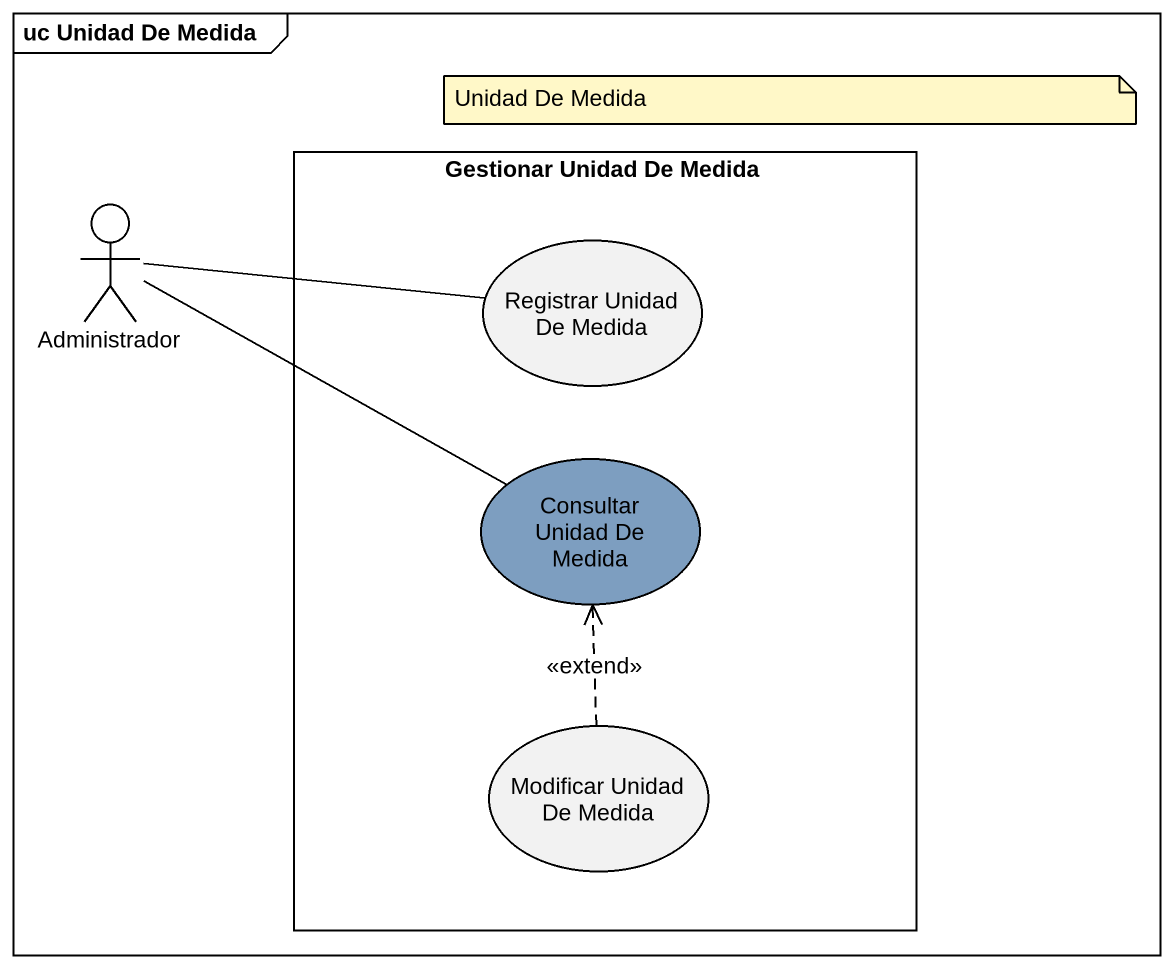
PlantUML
@startuml
mainframe uc Unidad De Medida
rectangle "Gestionar Unidad De Medida" as Gestionar_Unidad_De_Medida {
  usecase "Registrar Unidad De Medida" as Registrar_Unidad_De_Medida
  usecase "Consultar Unidad De Medida" as Consultar_Unidad_De_Medida #7D9EC0
  usecase "Modificar Unidad De Medida" as Modificar_Unidad_De_Medida
}
actor Administrador
Administrador -right- Registrar_Unidad_De_Medida
Administrador -right- Consultar_Unidad_De_Medida
Modificar_Unidad_De_Medida .up.> Consultar_Unidad_De_Medida : <<extend>>
note as N1
  Unidad De Medida
end note
@enduml
